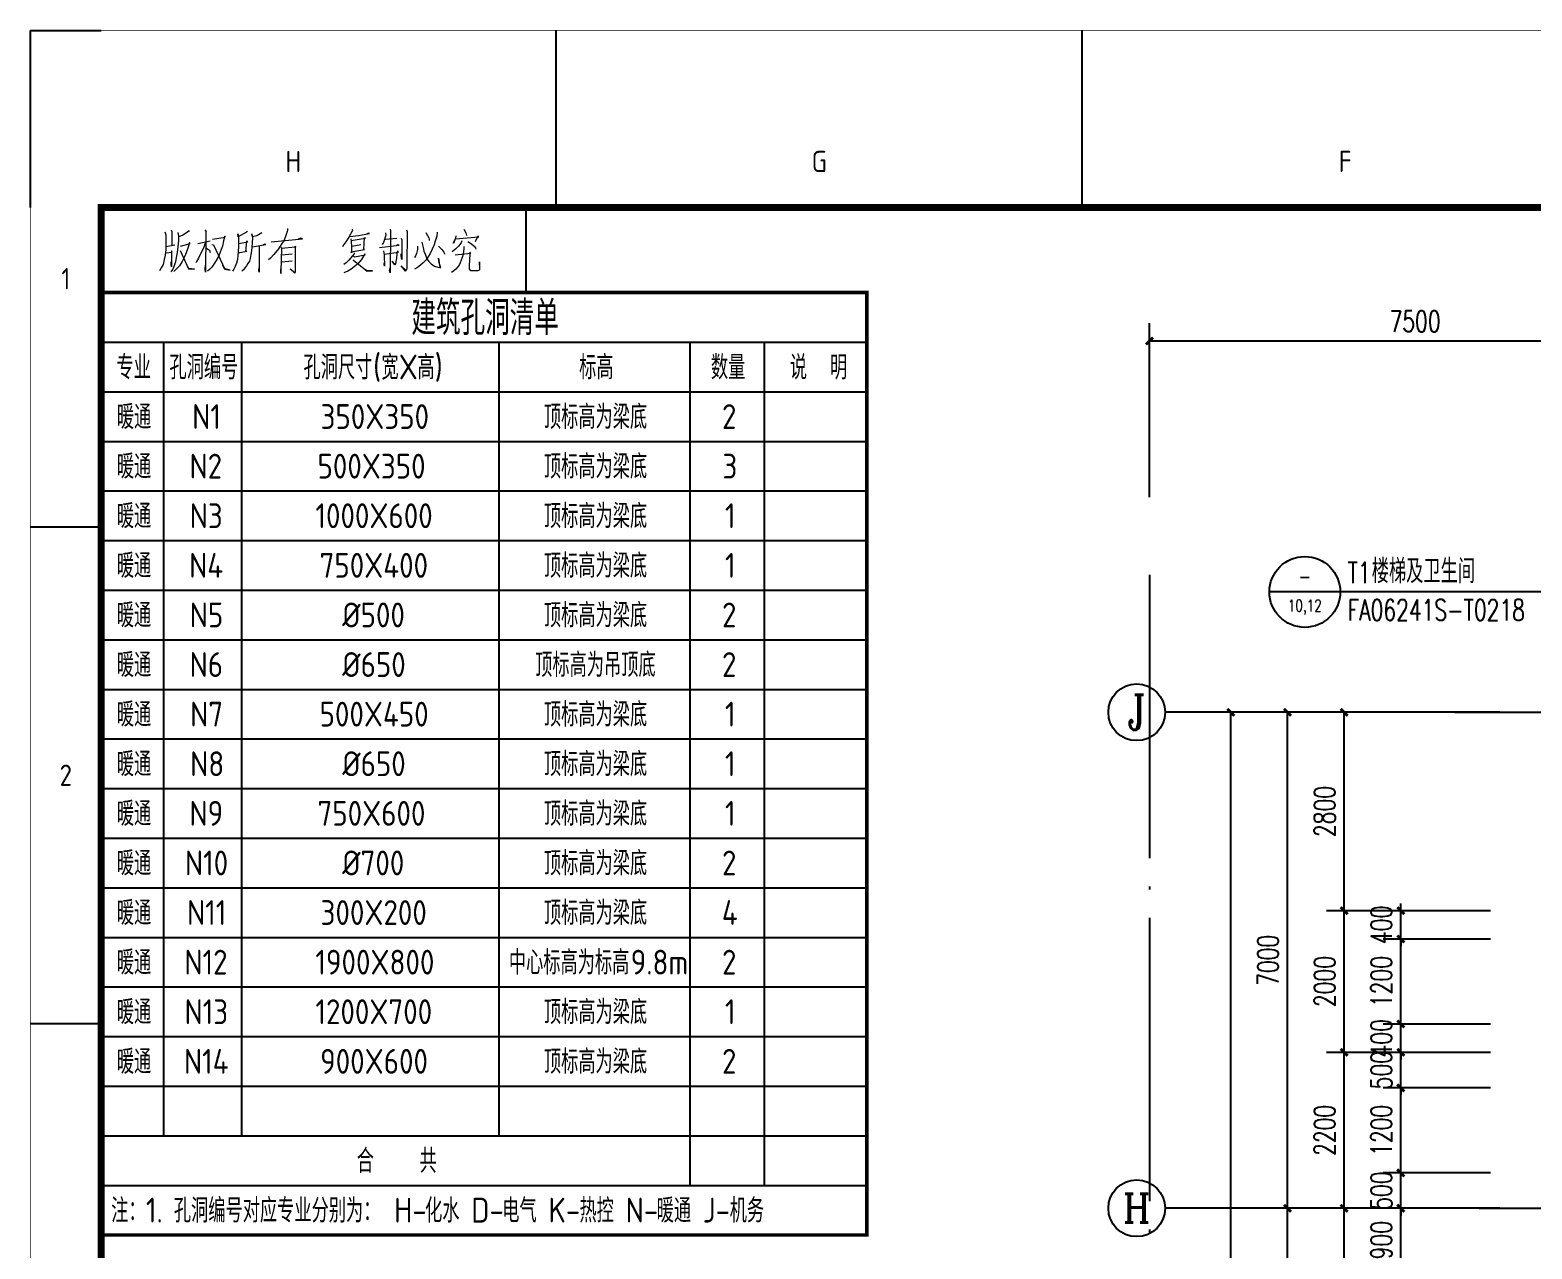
# Model space of a CAD drawing. Extents: x -93062 to 326984, y -142534 to 91021.
# Drawn here: x 63894 to 85098, y 73798 to 91001 of the extents above; entities that cross this region are included whole.
import ezdxf
from ezdxf.enums import TextEntityAlignment as Align

# ---------------------------------------------------------------- set-up
doc = ezdxf.new("R2010")
doc.units = 0
doc.header["$LTSCALE"] = 1000
doc.header["$MEASUREMENT"] = 0
doc.linetypes.add('DOTE', pattern=[2.42, 2, -0.2, 0.02, -0.2])
doc.layers.get('0').update_dxf_attribs({"color": 8})
doc.layers.get('Defpoints').update_dxf_attribs({"color": 8})
for name, color, linetype in [('AXIS', 8, 'Continuous'), ('AXIS_TEXT', 8, 'Continuous'), ('DIM_IDEN', 8, 'Continuous'), ('DOTE', 8, 'DOTE'), ('PUB_DIM', 8, 'Continuous'), ('PUB_TEXT', 8, 'Continuous')]:
    doc.layers.add(name, color=color, linetype=linetype)
doc.styles.add('_TCH_AXIS', font='COMPLEX', dxfattribs={"bigfont": 'GBCBIG'})
doc.styles.add('_TCH_DIM', font='SIMPLEX', dxfattribs={"bigfont": 'GBCBIG'})
doc.styles.add('_TCH_DIM_T3', font='SIMPLEX', dxfattribs={"width": 0.705882, "bigfont": 'GBCBIG'})
doc.styles.add('_TCH_LABEL', font='COMPLEX', dxfattribs={"bigfont": 'GBCBIG'})
doc.styles.add('COMPLEX', font='COMPLEX')
doc.styles.get("Standard").update_dxf_attribs({"font": 'gbenor.shx', "bigfont": 'gbcbig.shx'})
doc.styles.add('TK', font='GEDITXT.SHX', dxfattribs={"width": 0.85, "height": 3.5, "bigfont": 'DXT.SHX'})
doc.dimstyles.new('_TCH_ARCH&&100', dxfattribs={"dimtxt": 297.5, "dimasz": 100, "dimexe": 250, "dimexo": 300, "dimgap": 126.25, "dimtad": 1, "dimdec": 0, "dimzin": 0, "dimdsep": 46, "dimtxsty": '_TCH_DIM_T3', "dimblk": 'ARCHTICK', "dimcen": 0.09, "dimazin": 2, "dimtfac": 1, "dimtdec": 0, "dimtix": 1, "dimtmove": 2, "dimatfit": 3, "dimfxl": 1, "dimtolj": 1, "dimtzin": 0, "dimarcsym": 0})

# ---------------------------------------------------------------- blocks, each defined once
blk = doc.blocks.new('GEDI_WK_A1_V')
at = {"color": 3}
for p, q in [((0, 841), (10, 841)), ((0, 816), (0, 841)), ((74.25, 816), (74.25, 841)), ((148.5, 816), (148.5, 841)), ((70, 804), (70, 816)), ((10, 804), (70, 804)), ((0, 770.92), (10, 770.92)), ((0, 700.83), (10, 700.83))]:
    blk.add_line(p, q, dxfattribs=at)
for points, const_width in [([(0, 841), (0, 0), (594, 0), (594, 841)], 0.1), ([(10, 816), (10, 10), (584, 10), (584, 816)], 1)]:
    blk.add_lwpolyline(points, close=True, dxfattribs=dict(at, const_width=const_width))
for s, p in [('H', (37.12, 821)), ('G', (111.38, 821)), ('F', (185.62, 821))]:
    blk.add_text(s, height=3, dxfattribs=at).set_placement(p, align=Align.CENTER)
for s, p in [('1', (5, 805.96)), ('2', (5, 735.88))]:
    blk.add_text(s, height=3, dxfattribs=at).set_placement(p, align=Align.MIDDLE)
blk = doc.blocks.new('GEDI_Copyright_2012')
at = {"color": 7, "lineweight": 0}
for points in [[(8.99, -3.43), (9.11, -3.83), (9.11, -5.03), (9.11, -5.93), (9.03, -6.73), (8.9, -7.33), (8.73, -8.03), (8.48, -8.53), (8.22, -8.93)], [(10.81, -3.53), (10.9, -4.03), (10.9, -4.68), (10.81, -5.53), (10.73, -6.33), (10.6, -7.03), (10.47, -7.68), (10.3, -8.23), (10.09, -8.72), (9.84, -9.08)], [(9.88, -3.13), (9.96, -3.43), (9.96, -5.33)], [(12.43, -3.23), (12.34, -3.38), (11.53, -3.88), (10.98, -4.13)], [(14.64, -3.13), (14.81, -3.38), (14.76, -3.33), (14.72, -9.13), (14.68, -8.72), (14.72, -8.13)], [(15.7, -4.48), (17.52, -4.18), (17.44, -4.03), (17.27, -4.68), (17.1, -5.43), (16.93, -5.93), (16.76, -6.43), (16.55, -6.93), (16.21, -7.48), (15.91, -7.98), (15.61, -8.43), (15.32, -8.72), (15.02, -8.98)], [(20.67, -3.38), (20.5, -3.48), (19.35, -4.13), (19.27, -3.73), (19.4, -4.13), (19.4, -5.43), (19.35, -6.23), (19.31, -6.78), (19.22, -7.33), (19.1, -7.83), (18.93, -8.33), (18.72, -8.68), (18.54, -8.98)], [(22.67, -3.58), (21.99, -3.98), (21.35, -4.13), (21.26, -3.73), (21.35, -4.33), (21.31, -4.93), (21.26, -5.58), (21.22, -6.13), (21.13, -6.63), (21.05, -7.18), (20.92, -7.58), (20.71, -7.88), (20.5, -8.23), (20.28, -8.53), (20.07, -8.78), (19.86, -8.98)], [(26.28, -2.98), (26.28, -3.23), (26.02, -4.08), (25.76, -4.68), (25.51, -5.08), (25.04, -5.83), (24.36, -6.63), (23.9, -7.13), (23.6, -7.38)], [(35.45, -3.03), (35.49, -3.23), (34.98, -4.18), (34.52, -4.83), (34.26, -5.23), (34.05, -5.53)], [(35.11, -4.08), (36.34, -3.93), (37.87, -3.68), (37.75, -3.63), (37.49, -3.73)], [(35.24, -4.43), (35.28, -4.73), (35.32, -5.58), (35.32, -6.38), (35.28, -6.23), (37.19, -5.93), (37.07, -5.93), (37.15, -4.23), (37.28, -4.38), (35.28, -4.68)], [(40.12, -3.58), (40.16, -3.88), (39.83, -4.93), (39.66, -5.23)], [(40.8, -3.03), (40.84, -3.28), (40.8, -9.23), (40.72, -8.88), (40.8, -8.53)], [(43.1, -3.13), (43.18, -3.43), (43.14, -8.23), (43.14, -8.53), (43.1, -8.78), (43.05, -8.88), (42.97, -8.98), (42.37, -8.23), (43.05, -8.88)], [(47.43, -3.48), (47.39, -4.03), (47.17, -4.73), (47, -5.28), (46.71, -5.88), (46.45, -6.48), (46.2, -6.88), (45.86, -7.38), (45.47, -7.78), (45.09, -8.13), (44.67, -8.48), (44.24, -8.72)], [(45.82, -3.53), (46.07, -3.93), (46.24, -4.28), (46.32, -4.48), (46.32, -4.63)], [(50.06, -3.98), (50.02, -4.33), (49.94, -4.58), (49.85, -4.83), (49.77, -4.98), (49.68, -5.03), (50.02, -4.43), (53.29, -4.13), (53.16, -4.03), (52.78, -4.83)], [(51.21, -3.03), (51.47, -3.58), (51.55, -3.93)], [(9.11, -6.38), (10.01, -6.28), (9.92, -6.13), (9.92, -8.38), (9.88, -8.08), (9.88, -7.68)], [(9.16, -5.48), (10.39, -5.28)], [(11.2, -5.43), (12.56, -5.08), (12.47, -4.93), (12.26, -5.58), (12, -6.38), (11.75, -6.98), (11.45, -7.63), (11.03, -8.23), (10.6, -8.68), (10.26, -9.03)], [(11.15, -6.08), (12.34, -8.63), (13.15, -8.68), (12.38, -8.58), (12.17, -8.28)], [(14.72, -4.88), (14.42, -5.73), (14.08, -6.43), (13.74, -7.13), (13.45, -7.63), (13.36, -7.78)], [(13.62, -5.08), (15.4, -4.68)], [(14.72, -5.63), (15.27, -6.03), (15.4, -6.33)], [(15.61, -5.23), (15.87, -5.28), (17.44, -8.72), (18.2, -8.83), (17.44, -8.63), (17.14, -8.08)], [(19.48, -6.38), (19.56, -6.33), (20.54, -6.18), (20.41, -6.23), (20.54, -4.68), (20.63, -4.88), (19.44, -5.13)], [(21.31, -5.53), (23.22, -5.23), (23.09, -5.18), (22.88, -5.28)], [(22.28, -5.43), (22.28, -9.13), (22.24, -8.88), (22.28, -8.48)], [(23.98, -4.83), (28.4, -4.43), (28.14, -4.33)], [(25.34, -5.53), (25.43, -5.73), (25.38, -9.03), (25.38, -9.33), (25.34, -9.03), (25.38, -8.68)], [(25.43, -5.73), (27.38, -5.53), (27.38, -5.43), (27.47, -5.53), (27.38, -5.58), (27.38, -9.08), (27.34, -9.28), (26.66, -8.63), (27.34, -9.18)], [(28.14, -4.33), (27.8, -4.48)], [(36.64, -5.28), (35.36, -5.48)], [(39.27, -5.63), (42.08, -5.33), (42.03, -5.33), (41.87, -5.28), (41.65, -5.38)], [(39.87, -6.13), (39.95, -6.68), (39.95, -6.78), (40, -8.28), (39.95, -7.98), (40, -7.73)], [(40, -6.58), (41.95, -6.28), (41.82, -6.13), (41.74, -6.53), (41.69, -7.18), (41.61, -7.63), (41.57, -7.93), (41.44, -8.08), (41.06, -7.58), (41.48, -8.03)], [(40.12, -4.48), (41.74, -4.33)], [(42.33, -4.33), (42.42, -4.58), (42.42, -7.33), (42.33, -6.83), (42.37, -6.53)], [(44.67, -5.43), (44.63, -5.93), (44.5, -6.48), (44.37, -6.83), (44.24, -7.03)], [(45.26, -4.88), (45.43, -5.63), (45.56, -6.18), (45.77, -6.68), (45.99, -7.23), (46.24, -7.63), (46.58, -7.93), (47.05, -8.28), (47.51, -8.43), (47.81, -8.48), (47.94, -8.48), (47.73, -7.78), (47.64, -7.13), (47.81, -8.48)], [(47.64, -5.43), (48.07, -5.93), (48.36, -6.28), (48.49, -6.58)], [(51.21, -5.48), (51.21, -5.83), (51.08, -6.58), (50.95, -7.03), (50.83, -7.43), (50.7, -7.78), (50.53, -8.13), (50.32, -8.43), (50.06, -8.68), (49.77, -8.93), (49.43, -9.18)], [(50.91, -4.68), (50.83, -4.98), (50.44, -5.43), (50.06, -5.83), (49.81, -6.03), (49.55, -6.23)], [(49.98, -6.68), (52.19, -6.43), (52.06, -6.28), (52.02, -6.58), (51.93, -8.18), (51.97, -8.63), (52.06, -8.78), (52.19, -8.88), (52.4, -8.88), (52.61, -8.88), (53.21, -8.88), (53.42, -8.78), (53.46, -8.72), (53.42, -7.68), (53.42, -8.78)], [(51.76, -4.78), (52.27, -5.13), (52.65, -5.43), (52.83, -5.68), (52.91, -5.88)], [(26.96, -6.58), (25.47, -6.73)], [(25.47, -7.68), (26.96, -7.53)], [(35.71, -6.38), (35.71, -6.53), (34.98, -7.43), (34.56, -7.78), (34.26, -8.03)], [(35.62, -6.88), (35.75, -6.98), (37.28, -6.68), (37.23, -6.53), (36.77, -7.33), (36.47, -7.68), (36.17, -7.98), (35.71, -8.38), (35.28, -8.72), (34.81, -8.98), (34.26, -9.23)], [(35.54, -7.38), (35.62, -7.43), (37.57, -8.98), (38.3, -8.93), (37.57, -8.93), (37.32, -8.78)]]:
    blk.add_lwpolyline(points, dxfattribs=at)
blk = doc.blocks.new('A$C711966D6')
for name, p in [('GEDI_WK_A1_V', (0, 0)), ('GEDI_Copyright_2012', (10, 816))]:
    blk.add_blockref(name, p)
at = {"style": 'TK', "width": 0.85}
for tag, height, p in [('PROJECTNAME', 4.75, (529, 44)), ('PHASE', 4, (571, 44)), ('DRAWINGNAME', 4.75, (539, 31))]:
    blk.add_attdef(tag, text='', height=height, dxfattribs=at).set_placement(p, align=Align.MIDDLE_CENTER)
for tag, p, height in [('APPROVE', (416, 32.75), 3.5), ('DESIGN', (461, 32.75), 3.5), ('REVIEW1', (416, 25.75), 3.5), ('DRAW', (461, 25.75), 3.5), ('REVIEW2', (416, 18.75), 3.5), ('PROPORTION', (461, 18.75), 3.5), ('DRAWINGNUMBER', (511, 18.5), 4), ('CHECK', (416, 11.75), 3.5), ('DATE', (461, 11.75), 3.5), ('VERSION', (577, 11.75), 3.5)]:
    blk.add_attdef(tag, p, '', height=height, dxfattribs=at)
blk = doc.blocks.new('是飞洒发时')
at = {"xscale": 100, "yscale": 100, "zscale": 100}
blk.add_blockref('A$C711966D6', (0, 0), dxfattribs=at)
blk = doc.blocks.new('_ArchTick')
at = {"color": 0, "linetype": 'ByBlock', "const_width": 0.4}
blk.add_lwpolyline([(-0.5, -0.5), (0.5, 0.5)], dxfattribs=at)
blk = doc.blocks.new('*D1081')
at = {"layer": 'AXIS', "color": 0, "lineweight": -2, "transparency": 16777216}
for p, q in [((84511, 74372), (82196, 74372)), ((82446, 67372), (82446, 74372)), ((84511, 67372), (82196, 67372))]:
    blk.add_line(p, q, dxfattribs=at)
at = {"layer": 'Defpoints', "color": 0, "transparency": 16777216}
for p in [(82446, 74372), (84811, 74372), (84811, 67372)]:
    blk.add_point(p, dxfattribs=at)
at = {"layer": 'AXIS', "color": 0, "lineweight": -2, "transparency": 16777216, "xscale": 100, "yscale": 100, "zscale": 100}
for p, rotation in [((82446, 74372), 90), ((82446, 67372), 270)]:
    blk.add_blockref('_ArchTick', p, dxfattribs=dict(at, rotation=rotation))
at = {"layer": 'AXIS', "color": 0, "transparency": 16777216, "insert": (82171, 70872), "char_height": 297.5, "attachment_point": 5, "rotation": 90, "style": '_TCH_DIM_T3'}
blk.add_mtext('\\A1;7000', dxfattribs=at)
blk = doc.blocks.new('*D1082')
at = {"layer": 'AXIS', "color": 0, "lineweight": -2, "transparency": 16777216}
for p, q in [((84511, 76572), (82196, 76572)), ((82446, 74372), (82446, 76572)), ((84511, 74372), (82196, 74372))]:
    blk.add_line(p, q, dxfattribs=at)
at = {"layer": 'Defpoints', "color": 0, "transparency": 16777216}
for p in [(82446, 76572), (84811, 76572), (84811, 74372)]:
    blk.add_point(p, dxfattribs=at)
at = {"layer": 'AXIS', "color": 0, "lineweight": -2, "transparency": 16777216, "xscale": 100, "yscale": 100, "zscale": 100}
for p, rotation in [((82446, 76572), 90), ((82446, 74372), 270)]:
    blk.add_blockref('_ArchTick', p, dxfattribs=dict(at, rotation=rotation))
at = {"layer": 'AXIS', "color": 0, "transparency": 16777216, "insert": (82171, 75472), "char_height": 297.5, "attachment_point": 5, "rotation": 90, "style": '_TCH_DIM_T3'}
blk.add_mtext('\\A1;2200', dxfattribs=at)
blk = doc.blocks.new('*D1083')
at = {"layer": 'AXIS', "color": 0, "lineweight": -2, "transparency": 16777216}
for p, q in [((84511, 78572), (82196, 78572)), ((82446, 76572), (82446, 78572)), ((84511, 76572), (82196, 76572))]:
    blk.add_line(p, q, dxfattribs=at)
at = {"layer": 'Defpoints', "color": 0, "transparency": 16777216}
for p in [(82446, 78572), (84811, 78572), (84811, 76572)]:
    blk.add_point(p, dxfattribs=at)
at = {"layer": 'AXIS', "color": 0, "lineweight": -2, "transparency": 16777216, "xscale": 100, "yscale": 100, "zscale": 100}
for p, rotation in [((82446, 78572), 90), ((82446, 76572), 270)]:
    blk.add_blockref('_ArchTick', p, dxfattribs=dict(at, rotation=rotation))
at = {"layer": 'AXIS', "color": 0, "transparency": 16777216, "insert": (82171, 77572), "char_height": 297.5, "attachment_point": 5, "rotation": 90, "style": '_TCH_DIM_T3'}
blk.add_mtext('\\A1;2000', dxfattribs=at)
blk = doc.blocks.new('*D1084')
at = {"layer": 'AXIS', "color": 0, "lineweight": -2, "transparency": 16777216}
for p, q in [((84511, 81372), (82196, 81372)), ((82446, 78572), (82446, 81372)), ((84511, 78572), (82196, 78572))]:
    blk.add_line(p, q, dxfattribs=at)
at = {"layer": 'Defpoints', "color": 0, "transparency": 16777216}
for p in [(82446, 81372), (84811, 81372), (84811, 78572)]:
    blk.add_point(p, dxfattribs=at)
at = {"layer": 'AXIS', "color": 0, "lineweight": -2, "transparency": 16777216, "xscale": 100, "yscale": 100, "zscale": 100}
for p, rotation in [((82446, 81372), 90), ((82446, 78572), 270)]:
    blk.add_blockref('_ArchTick', p, dxfattribs=dict(at, rotation=rotation))
at = {"layer": 'AXIS', "color": 0, "transparency": 16777216, "insert": (82171, 79972), "char_height": 297.5, "attachment_point": 5, "rotation": 90, "style": '_TCH_DIM_T3'}
blk.add_mtext('\\A1;2800', dxfattribs=at)
blk = doc.blocks.new('*D1200')
at = {"layer": 'AXIS', "color": 0, "lineweight": -2, "transparency": 16777216}
for p, q in [((83846, 81372), (80596, 81372)), ((80846, 26872), (80846, 81372)), ((83846, 26872), (80596, 26872))]:
    blk.add_line(p, q, dxfattribs=at)
at = {"layer": 'Defpoints', "color": 0, "transparency": 16777216}
for p in [(80846, 81372), (84146, 81372), (84146, 26872)]:
    blk.add_point(p, dxfattribs=at)
at = {"layer": 'AXIS', "color": 0, "lineweight": -2, "transparency": 16777216, "xscale": 100, "yscale": 100, "zscale": 100}
for p, rotation in [((80846, 81372), 90), ((80846, 26872), 270)]:
    blk.add_blockref('_ArchTick', p, dxfattribs=dict(at, rotation=rotation))
at = {"layer": 'AXIS', "color": 0, "transparency": 16777216, "insert": (80571, 54122), "char_height": 297.5, "attachment_point": 5, "rotation": 90, "style": '_TCH_DIM_T3'}
blk.add_mtext('\\A1;54500', dxfattribs=at)
blk = doc.blocks.new('*D1233')
at = {"layer": 'Defpoints', "color": 0, "transparency": 16777216}
for p in [(83246, 74372), (84811, 74372), (84811, 73472)]:
    blk.add_point(p, dxfattribs=at)
at = {"layer": 'PUB_DIM', "color": 0, "lineweight": -2, "transparency": 16777216}
for p, q in [((84511, 74372), (82996, 74372)), ((83246, 73472), (83246, 74372)), ((84511, 73472), (82996, 73472))]:
    blk.add_line(p, q, dxfattribs=at)
at = {"layer": 'PUB_DIM', "color": 0, "lineweight": -2, "transparency": 16777216, "xscale": 100, "yscale": 100, "zscale": 100}
for p, rotation in [((83246, 74372), 90), ((83246, 73472), 270)]:
    blk.add_blockref('_ArchTick', p, dxfattribs=dict(at, rotation=rotation))
at = {"layer": 'PUB_DIM', "color": 0, "transparency": 16777216, "insert": (82971, 73922), "char_height": 297.5, "attachment_point": 5, "rotation": 90, "style": '_TCH_DIM_T3'}
blk.add_mtext('\\A1;900', dxfattribs=at)
blk = doc.blocks.new('*D1234')
at = {"layer": 'Defpoints', "color": 0, "transparency": 16777216}
for p in [(83246, 74872), (84811, 74872), (84811, 74372)]:
    blk.add_point(p, dxfattribs=at)
at = {"layer": 'PUB_DIM', "color": 0, "lineweight": -2, "transparency": 16777216}
for p, q in [((84511, 74872), (82996, 74872)), ((83246, 74872), (83246, 74972)), ((83246, 74372), (83246, 74872)), ((84511, 74372), (82996, 74372)), ((83246, 74372), (83246, 74272))]:
    blk.add_line(p, q, dxfattribs=at)
at = {"layer": 'PUB_DIM', "color": 0, "lineweight": -2, "transparency": 16777216, "xscale": 100, "yscale": 100, "zscale": 100}
for p, rotation in [((83246, 74872), 270), ((83246, 74372), 90)]:
    blk.add_blockref('_ArchTick', p, dxfattribs=dict(at, rotation=rotation))
at = {"layer": 'PUB_DIM', "color": 0, "transparency": 16777216, "insert": (82971, 74622), "char_height": 297.5, "attachment_point": 5, "rotation": 90, "style": '_TCH_DIM_T3'}
blk.add_mtext('\\A1;500', dxfattribs=at)
blk = doc.blocks.new('*D1235')
at = {"layer": 'Defpoints', "color": 0, "transparency": 16777216}
for p in [(83246, 76072), (84811, 76072), (84811, 74872)]:
    blk.add_point(p, dxfattribs=at)
at = {"layer": 'PUB_DIM', "color": 0, "lineweight": -2, "transparency": 16777216}
for p, q in [((84511, 76072), (82996, 76072)), ((83246, 74872), (83246, 76072)), ((84511, 74872), (82996, 74872))]:
    blk.add_line(p, q, dxfattribs=at)
at = {"layer": 'PUB_DIM', "color": 0, "lineweight": -2, "transparency": 16777216, "xscale": 100, "yscale": 100, "zscale": 100}
for p, rotation in [((83246, 76072), 90), ((83246, 74872), 270)]:
    blk.add_blockref('_ArchTick', p, dxfattribs=dict(at, rotation=rotation))
at = {"layer": 'PUB_DIM', "color": 0, "transparency": 16777216, "insert": (82971, 75472), "char_height": 297.5, "attachment_point": 5, "rotation": 90, "style": '_TCH_DIM_T3'}
blk.add_mtext('\\A1;1200', dxfattribs=at)
blk = doc.blocks.new('*D1236')
at = {"layer": 'Defpoints', "color": 0, "transparency": 16777216}
for p in [(83246, 76572), (84811, 76572), (84811, 76072)]:
    blk.add_point(p, dxfattribs=at)
at = {"layer": 'PUB_DIM', "color": 0, "lineweight": -2, "transparency": 16777216}
for p, q in [((84511, 76572), (82996, 76572)), ((83246, 76572), (83246, 76672)), ((83246, 76072), (83246, 76572)), ((84511, 76072), (82996, 76072)), ((83246, 76072), (83246, 75972))]:
    blk.add_line(p, q, dxfattribs=at)
at = {"layer": 'PUB_DIM', "color": 0, "lineweight": -2, "transparency": 16777216, "xscale": 100, "yscale": 100, "zscale": 100}
for p, rotation in [((83246, 76572), 270), ((83246, 76072), 90)]:
    blk.add_blockref('_ArchTick', p, dxfattribs=dict(at, rotation=rotation))
at = {"layer": 'PUB_DIM', "color": 0, "transparency": 16777216, "insert": (82971, 76322), "char_height": 297.5, "attachment_point": 5, "rotation": 90, "style": '_TCH_DIM_T3'}
blk.add_mtext('\\A1;500', dxfattribs=at)
blk = doc.blocks.new('*D1237')
at = {"layer": 'Defpoints', "color": 0, "transparency": 16777216}
for p in [(83246, 76972), (84811, 76972), (84811, 76572)]:
    blk.add_point(p, dxfattribs=at)
at = {"layer": 'PUB_DIM', "color": 0, "lineweight": -2, "transparency": 16777216}
for p, q in [((83246, 76972), (83246, 77072)), ((84511, 76972), (82996, 76972)), ((83246, 76572), (83246, 76972)), ((84511, 76572), (82996, 76572)), ((83246, 76572), (83246, 76472))]:
    blk.add_line(p, q, dxfattribs=at)
at = {"layer": 'PUB_DIM', "color": 0, "lineweight": -2, "transparency": 16777216, "xscale": 100, "yscale": 100, "zscale": 100}
for p, rotation in [((83246, 76972), 270), ((83246, 76572), 90)]:
    blk.add_blockref('_ArchTick', p, dxfattribs=dict(at, rotation=rotation))
at = {"layer": 'PUB_DIM', "color": 0, "transparency": 16777216, "insert": (82971, 76772), "char_height": 297.5, "attachment_point": 5, "rotation": 90, "style": '_TCH_DIM_T3'}
blk.add_mtext('\\A1;400', dxfattribs=at)
blk = doc.blocks.new('*D1238')
at = {"layer": 'Defpoints', "color": 0, "transparency": 16777216}
for p in [(83246, 78172), (84811, 78172), (84811, 76972)]:
    blk.add_point(p, dxfattribs=at)
at = {"layer": 'PUB_DIM', "color": 0, "lineweight": -2, "transparency": 16777216}
for p, q in [((84511, 78172), (82996, 78172)), ((83246, 76972), (83246, 78172)), ((84511, 76972), (82996, 76972))]:
    blk.add_line(p, q, dxfattribs=at)
at = {"layer": 'PUB_DIM', "color": 0, "lineweight": -2, "transparency": 16777216, "xscale": 100, "yscale": 100, "zscale": 100}
for p, rotation in [((83246, 78172), 90), ((83246, 76972), 270)]:
    blk.add_blockref('_ArchTick', p, dxfattribs=dict(at, rotation=rotation))
at = {"layer": 'PUB_DIM', "color": 0, "transparency": 16777216, "insert": (82971, 77572), "char_height": 297.5, "attachment_point": 5, "rotation": 90, "style": '_TCH_DIM_T3'}
blk.add_mtext('\\A1;1200', dxfattribs=at)
blk = doc.blocks.new('*D1239')
at = {"layer": 'Defpoints', "color": 0, "transparency": 16777216}
for p in [(83246, 78572), (84811, 78572), (84811, 78172)]:
    blk.add_point(p, dxfattribs=at)
at = {"layer": 'PUB_DIM', "color": 0, "lineweight": -2, "transparency": 16777216}
for p, q in [((83246, 78572), (83246, 78672)), ((84511, 78572), (82996, 78572)), ((83246, 78172), (83246, 78572)), ((84511, 78172), (82996, 78172)), ((83246, 78172), (83246, 78072))]:
    blk.add_line(p, q, dxfattribs=at)
at = {"layer": 'PUB_DIM', "color": 0, "lineweight": -2, "transparency": 16777216, "xscale": 100, "yscale": 100, "zscale": 100}
for p, rotation in [((83246, 78572), 270), ((83246, 78172), 90)]:
    blk.add_blockref('_ArchTick', p, dxfattribs=dict(at, rotation=rotation))
at = {"layer": 'PUB_DIM', "color": 0, "transparency": 16777216, "insert": (82971, 78372), "char_height": 297.5, "attachment_point": 5, "rotation": 90, "style": '_TCH_DIM_T3'}
blk.add_mtext('\\A1;400', dxfattribs=at)
blk = doc.blocks.new('*D1251')
at = {"layer": 'AXIS', "color": 0, "lineweight": -2, "transparency": 16777216}
for p, q in [((79698, 84408), (79698, 86864)), ((87198, 84408), (87198, 86864)), ((79698, 86614), (87198, 86614))]:
    blk.add_line(p, q, dxfattribs=at)
at = {"layer": 'Defpoints', "color": 0, "transparency": 16777216}
for p in [(87198, 86614), (79698, 84108), (87198, 84108)]:
    blk.add_point(p, dxfattribs=at)
at = {"layer": 'AXIS', "color": 0, "lineweight": -2, "transparency": 16777216, "xscale": 100, "yscale": 100, "zscale": 100, "rotation": 180}
blk.add_blockref('_ArchTick', (79698, 86614), dxfattribs=at)
at = {"layer": 'AXIS', "color": 0, "lineweight": -2, "transparency": 16777216, "xscale": 100, "yscale": 100, "zscale": 100}
blk.add_blockref('_ArchTick', (87198, 86614), dxfattribs=at)
at = {"layer": 'AXIS', "color": 0, "transparency": 16777216, "insert": (83448, 86889), "char_height": 297.5, "attachment_point": 5, "style": '_TCH_DIM_T3'}
blk.add_mtext('\\A1;7500', dxfattribs=at)
blk = doc.blocks.new('*D1271')
at = {"layer": 'AXIS', "color": 0, "lineweight": -2, "transparency": 16777216}
for p, q in [((84646, 74372), (81396, 74372)), ((81646, 67372), (81646, 74372)), ((84646, 67372), (81396, 67372))]:
    blk.add_line(p, q, dxfattribs=at)
at = {"layer": 'Defpoints', "color": 0, "transparency": 16777216}
for p in [(81646, 74372), (84946, 74372), (84946, 67372)]:
    blk.add_point(p, dxfattribs=at)
at = {"layer": 'AXIS', "color": 0, "lineweight": -2, "transparency": 16777216, "xscale": 100, "yscale": 100, "zscale": 100}
for p, rotation in [((81646, 74372), 90), ((81646, 67372), 270)]:
    blk.add_blockref('_ArchTick', p, dxfattribs=dict(at, rotation=rotation))
at = {"layer": 'AXIS', "color": 0, "transparency": 16777216, "insert": (81371, 70872), "char_height": 297.5, "attachment_point": 5, "rotation": 90, "style": '_TCH_DIM_T3'}
blk.add_mtext('\\A1;7000', dxfattribs=at)
blk = doc.blocks.new('*D1272')
at = {"layer": 'AXIS', "color": 0, "lineweight": -2, "transparency": 16777216}
for p, q in [((84646, 81372), (81396, 81372)), ((81646, 74372), (81646, 81372)), ((84646, 74372), (81396, 74372))]:
    blk.add_line(p, q, dxfattribs=at)
at = {"layer": 'Defpoints', "color": 0, "transparency": 16777216}
for p in [(81646, 81372), (84946, 81372), (84946, 74372)]:
    blk.add_point(p, dxfattribs=at)
at = {"layer": 'AXIS', "color": 0, "lineweight": -2, "transparency": 16777216, "xscale": 100, "yscale": 100, "zscale": 100}
for p, rotation in [((81646, 81372), 90), ((81646, 74372), 270)]:
    blk.add_blockref('_ArchTick', p, dxfattribs=dict(at, rotation=rotation))
at = {"layer": 'AXIS', "color": 0, "transparency": 16777216, "insert": (81371, 77872), "char_height": 297.5, "attachment_point": 5, "rotation": 90, "style": '_TCH_DIM_T3'}
blk.add_mtext('\\A1;7000', dxfattribs=at)
blk = doc.blocks.new('_AXISO')
blk.add_circle((0, 0), 0.5)
at = {"layer": 'AXIS_TEXT', "style": 'COMPLEX', "width": 1.041667}
blk.add_attdef('A', text='', height=0.56, dxfattribs=at).set_placement((-0.25, -0.28), (0.25, -0.28), align=Align.FIT)

msp = doc.modelspace()

# ---------------------------------------------------------------- linework, layer by layer
at = {"const_width": 50}
msp.add_lwpolyline([(64898.5, 73996), (75708.5, 73996), (75708.5, 87296), (64898.5, 87296)], close=True, dxfattribs=at)
for points in [[(64898.5, 86596), (75708.5, 86596)], [(65778.5, 86596), (65778.5, 75396)], [(66879.5, 86596), (66879.5, 75396)], [(70512, 86596), (70512, 75396)], [(73209.5, 86596), (73209.5, 74696)], [(74258, 86596), (74258, 74696)], [(64898.5, 85896), (75708.5, 85896)], [(64898.5, 85196), (75708.5, 85196)], [(64898.5, 84496), (75708.5, 84496)], [(64898.5, 83796), (75708.5, 83796)], [(64898.5, 83096), (75708.5, 83096)], [(64898.5, 82396), (75708.5, 82396)], [(64898.5, 81696), (75708.5, 81696)], [(64898.5, 80996), (75708.5, 80996)], [(64898.5, 80296), (75708.5, 80296)], [(64898.5, 79596), (75708.5, 79596)], [(64898.5, 78896), (75708.5, 78896)], [(64898.5, 78196), (75708.5, 78196)], [(64898.5, 77496), (75708.5, 77496)], [(64898.5, 76796), (75708.5, 76796)], [(64898.5, 76096), (75708.5, 76096)], [(64898.5, 75396), (75708.5, 75396)], [(64898.5, 74696), (75708.5, 74696)]]:
    msp.add_lwpolyline(points)
at = {"layer": 'AXIS'}
for p, q in [((82812, 81372.1), (79917.5, 81372.1)), ((82812, 74372.1), (79917.5, 74372.1))]:
    msp.add_line(p, q, dxfattribs=at)
at = {"layer": 'DIM_IDEN'}
for p, q in [((82391.2, 83071), (81391.2, 83071)), ((87770.2, 83071), (82391.2, 83071))]:
    msp.add_line(p, q, dxfattribs=at)
msp.add_circle((81891.2, 83071), 500, dxfattribs=at)
at = {"layer": 'DOTE', "ltscale": 2}
msp.add_line((79698.4, 83312), (79698.4, 19595.7), dxfattribs=at)
at = {"layer": 'DOTE'}
for p, q in [((84009.9, 81372.1), (112915.9, 81372.1)), ((84351.6, 74372.1), (112915.9, 74372.1))]:
    msp.add_line(p, q, dxfattribs=at)

# ---------------------------------------------------------------- block references
msp.add_blockref('是飞洒发时', (63898.5, 6896))
at = {"layer": 'AXIS'}
ref = msp.add_blockref('_AXISO', (79517.5, 81372.1), dxfattribs=dict(at, xscale=800, yscale=800, zscale=800))
ref.add_attrib('A', 'J', dxfattribs={"layer": 'AXIS_TEXT', "height": 496.1, "style": '_TCH_AXIS'}).set_placement((79387.6, 81124), (79647.4, 81124), align=Align.FIT)
ref = msp.add_blockref('_AXISO', (79517.5, 74372.1), dxfattribs=dict(at, xscale=800, yscale=800, zscale=800))
ref.add_attrib('A', 'H', dxfattribs={"layer": 'AXIS_TEXT', "height": 405.5, "style": '_TCH_AXIS'}).set_placement((79324.4, 74169.3), (79710.6, 74169.3), align=Align.FIT)

# ---------------------------------------------------------------- texts
for s, height, p in [('建筑孔洞清单', 482.27, (69276.9, 86696)), ('专业', 337.59, (65113.2, 86071)), ('孔洞编号', 337.59, (65861.7, 86071)), ('孔洞尺寸', 337.59, (67754.4, 86071)), ('(', 350, (68737.4, 86071)), ('宽', 337.6, (68854.1, 86071)), ('X', 350, (69099.8, 86071)), ('高', 337.6, (69362.3, 86071)), (')', 350, (69608, 86071)), ('标高', 337.59, (71644.8, 86071)), ('数量', 337.59, (73506.6, 86071)), ('说', 337.6, (74619.9, 86071)), ('明', 337.6, (75186.4, 86071)), ('暖通', 337.59, (65118.8, 85371)), ('N1', 350, (66183.2, 85371)), ('350X350', 350, (67995.6, 85371)), ('顶标高为梁底', 337.59, (71147.7, 85371)), ('2', 350, (73662.9, 85371)), ('暖通', 337.59, (65118.8, 84671)), ('顶标高为梁底', 337.59, (71147.7, 84671)), ('N2', 350, (66145.2, 84671)), ('500X350', 350, (67952, 84671)), ('3', 350, (73669.4, 84671)), ('暖通', 337.59, (65118.8, 83971)), ('N3', 350, (66148, 83971)), ('1000X600', 350, (67922.7, 83971)), ('顶标高为梁底', 337.59, (71147.7, 83971)), ('1', 350, (73704.6, 83971)), ('暖通', 337.59, (65118.8, 83271)), ('N4', 350, (66139.4, 83271)), ('750X400', 350, (67981.1, 83271)), ('顶标高为梁底', 337.59, (71147.7, 83271)), ('1', 350, (73704.6, 83271)), ('暖通', 337.59, (65118.8, 82571)), ('N5', 350, (66148, 82571)), ('%%c500', 350, (68301.9, 82571)), ('顶标高为梁底', 337.59, (71147.7, 82571)), ('2', 350, (73662.9, 82571)), ('暖通', 337.59, (65118.8, 81871)), ('N6', 350, (66146.8, 81871)), ('%%c650', 350, (68301.9, 81871)), ('顶标高为吊顶底', 337.59, (71024.8, 81871)), ('2', 350, (73662.9, 81871)), ('暖通', 337.59, (65118.8, 81171)), ('N7', 350, (66154, 81171)), ('500X450', 350, (67981.1, 81171)), ('顶标高为梁底', 337.59, (71147.7, 81171)), ('1', 350, (73704.6, 81171)), ('暖通', 337.59, (65118.8, 80471)), ('N8', 350, (66154, 80471)), ('%%c650', 350, (68301.9, 80471)), ('顶标高为梁底', 337.59, (71147.7, 80471)), ('1', 350, (73704.6, 80471)), ('暖通', 337.59, (65118.8, 79771)), ('N9', 350, (66143.6, 79771)), ('750X600', 350, (67952, 79771)), ('顶标高为梁底', 337.59, (71147.7, 79771)), ('1', 350, (73704.6, 79771)), ('暖通', 337.59, (65118.8, 79071)), ('N10', 350, (66081, 79071)), ('%%c700', 350, (68301.9, 79071)), ('顶标高为梁底', 337.59, (71147.7, 79071)), ('2', 350, (73662.9, 79071)), ('暖通', 337.59, (65118.8, 78371)), ('N11', 350, (66110.2, 78371)), ('300X200', 350, (67995.6, 78371)), ('顶标高为梁底', 337.59, (71147.7, 78371)), ('4', 350, (73660.8, 78371)), ('暖通', 337.59, (65118.8, 77671)), ('中心标高为标高', 337.59, (70653.9, 77671)), ('N12', 350, (66072.3, 77671)), ('1900X800', 350, (67922.2, 77671)), ('9.8m', 350, (72374.1, 77671)), ('2', 350, (73662.9, 77671)), ('暖通', 337.59, (65118.8, 76971)), ('N13', 350, (66075, 76971)), ('1200X700', 350, (67922.7, 76971)), ('顶标高为梁底', 337.59, (71147.7, 76971)), ('1', 350, (73704.6, 76971)), ('暖通', 337.59, (65118.8, 76271)), ('N14', 350, (66066.5, 76271)), ('900X600', 350, (67989.6, 76271)), ('顶标高为梁底', 337.59, (71147.7, 76271)), ('2', 350, (73662.9, 76271)), ('合', 337.6, (68506, 74871)), ('共', 337.6, (69393.5, 74871)), ('注：', 337.59, (65038.5, 74171)), ('1.', 350, (65530, 74171)), ('孔洞编号对应专业分别为：', 337.589, (65923.7, 74171)), ('H-', 350, (69033.1, 74171)), ('化水', 337.59, (69470.6, 74171)), ('D-', 350, (70122.5, 74171)), ('电气', 337.59, (70560, 74171)), ('K-', 350, (71211.9, 74171)), ('热控', 337.59, (71650.9, 74171)), ('N-', 350, (72302.8, 74171)), ('暖通', 337.59, (72740.3, 74171)), ('J-', 350, (73392.2, 74171)), ('机务', 337.59, (73771.3, 74171))]:
    msp.add_text(s, height=height).set_placement(p)
at = {"layer": 'PUB_TEXT', "style": '_TCH_DIM'}
msp.add_text('楼梯及卫生间', height=337.59, dxfattribs=at).set_placement((82836.2, 83194.6))
at = {"layer": 'PUB_TEXT', "style": '_TCH_DIM', "width": 0.705882}
for s, p in [('T1', (82496.2, 83194.6)), ('FA06241S-T0218', (82496.2, 82668.5))]:
    msp.add_text(s, height=297.5, dxfattribs=at).set_placement(p)
at = {"layer": 'PUB_TEXT', "style": '_TCH_LABEL'}
for s, height, width, p, p2 in [('-', 261, 0.777778, (81804.2, 83163.5), (81978.2, 83163.5)), ('10,12', 164.11, 0.84, (81651.5, 82797), (82130.8, 82797))]:
    msp.add_text(s, height=height, dxfattribs=dict(at, width=width)).set_placement(p, p2, align=Align.FIT)

# ---------------------------------------------------------------- dimensions: what is measured, and where the dimension line sits
at = {"layer": 'AXIS'}
for p1, p2, distance, picture, middle in [((79698.4, 84107.7), (87198.4, 84107.7), 2506.1, '*D1251', (83448.4, 86888.8)), ((84146.5, 26872.1), (84146.5, 81372.1), 3300, '*D1200', (80571.5, 54122.1)), ((84946.5, 74372.1), (84946.5, 81372.1), 3300, '*D1272', (81371.5, 77872.1)), ((84810.6, 78572.1), (84810.6, 81372.1), 2364.1, '*D1084', (82171.5, 79972.1)), ((84810.6, 76572.1), (84810.6, 78572.1), 2364.1, '*D1083', (82171.5, 77572.1)), ((84810.6, 74372.1), (84810.6, 76572.1), 2364.1, '*D1082', (82171.5, 75472.1)), ((84946.5, 67372.1), (84946.5, 74372.1), 3300, '*D1271', (81371.5, 70872.1)), ((84810.6, 67372.1), (84810.6, 74372.1), 2364.1, '*D1081', (82171.5, 70872.1))]:
    dim = msp.add_aligned_dim(p1=p1, p2=p2, distance=distance, dimstyle='_TCH_ARCH&&100', dxfattribs=at)
    dim.commit()
    dim.dimension.update_dxf_attribs({"geometry": picture, "text_midpoint": middle})
at = {"layer": 'PUB_DIM'}
for p1, p2, picture, middle in [((84810.6, 78172.1), (84810.6, 78572.1), '*D1239', (82971.5, 78372.1)), ((84810.6, 76972.1), (84810.6, 78172.1), '*D1238', (82971.5, 77572.1)), ((84810.6, 76572.1), (84810.6, 76972.1), '*D1237', (82971.5, 76772.1)), ((84810.6, 76072.1), (84810.6, 76572.1), '*D1236', (82971.5, 76322.1)), ((84810.6, 74872.1), (84810.6, 76072.1), '*D1235', (82971.5, 75472.1)), ((84810.6, 74372.1), (84810.6, 74872.1), '*D1234', (82971.5, 74622.1)), ((84810.6, 73472.1), (84810.6, 74372.1), '*D1233', (82971.5, 73922.1))]:
    dim = msp.add_aligned_dim(p1=p1, p2=p2, distance=1564.1, dimstyle='_TCH_ARCH&&100', dxfattribs=at)
    dim.commit()
    dim.dimension.update_dxf_attribs({"geometry": picture, "text_midpoint": middle})

doc.saveas('drawing.dxf')
